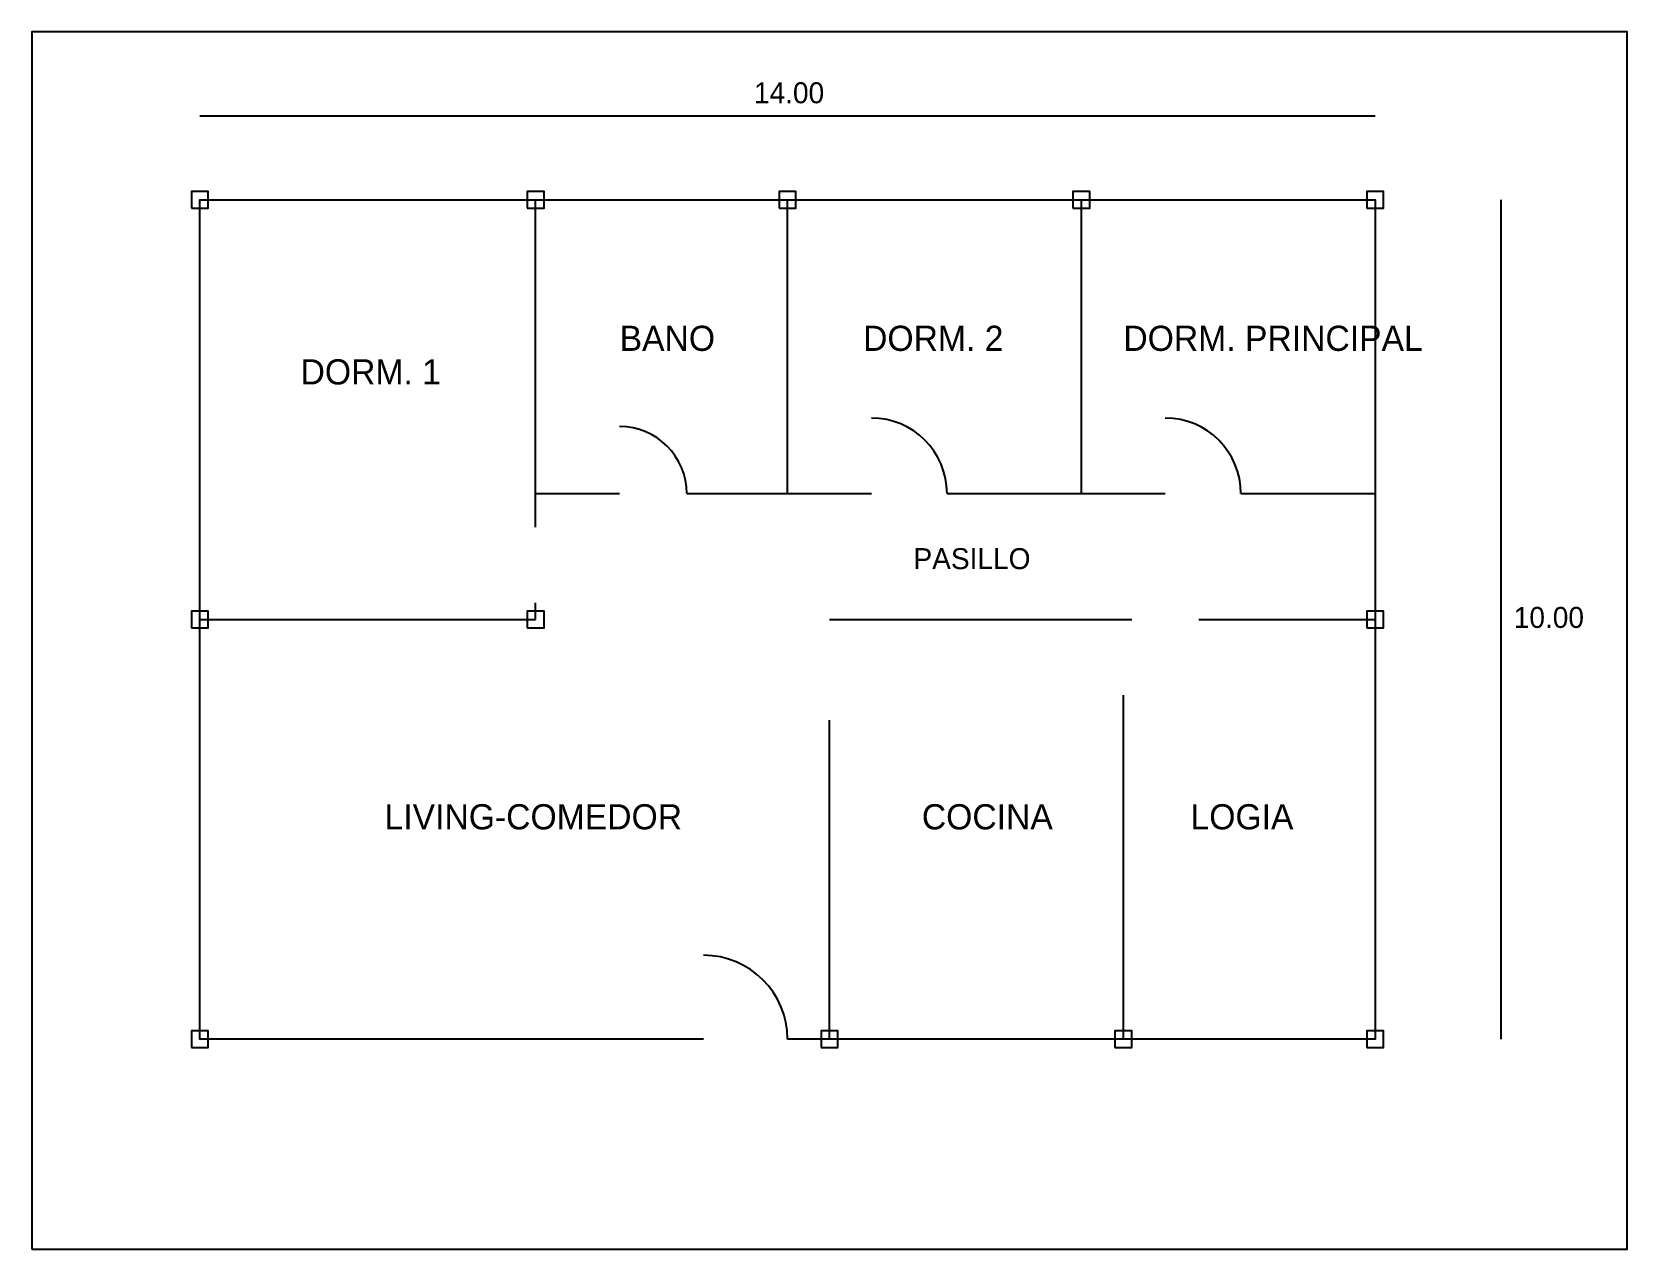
# Model space of a CAD drawing. Header units: millimetres. Extents: x 0 to 19000, y -500 to 14000.
import ezdxf

# ---------------------------------------------------------------- set-up
doc = ezdxf.new("R2010")
doc.units = ezdxf.units.MM
for name, color, linetype in [('A-DESLINDE', 9, 'CONTINUOUS'), ('A-MUROS', 7, 'CONTINUOUS'), ('A-PUERTAS', 3, 'CONTINUOUS'), ('A-TEXTOS', 2, 'CONTINUOUS'), ('COTAS', 8, 'CONTINUOUS'), ('EST-PILARES', 1, 'CONTINUOUS')]:
    doc.layers.add(name, color=color, linetype=linetype)

msp = doc.modelspace()

# ---------------------------------------------------------------- linework, layer by layer
at = {"layer": 'A-DESLINDE'}
msp.add_lwpolyline([(0, -500), (19000, -500), (19000, 14000), (0, 14000)], close=True, dxfattribs=at)
at = {"layer": 'A-MUROS'}
for p, q in [((6000, 8100), (6000, 12000)), ((9000, 8500), (9000, 12000)), ((12500, 8500), (12500, 12000)), ((6000, 8500), (7000, 8500)), ((7800, 8500), (10000, 8500)), ((10900, 8500), (13500, 8500)), ((14400, 8500), (16000, 8500)), ((6000, 7000), (6000, 7200)), ((2000, 7000), (6000, 7000)), ((9500, 7000), (13100, 7000)), ((13900, 7000), (16000, 7000)), ((13000, 2000), (13000, 6100)), ((9500, 2000), (9500, 5800))]:
    msp.add_line(p, q, dxfattribs=at)
msp.add_lwpolyline([(8000, 2000), (2000, 2000), (2000, 12000), (16000, 12000), (16000, 2000), (9000, 2000)], dxfattribs=at)
at = {"layer": 'A-PUERTAS'}
for centre, radius in [((10000, 8500), 900), ((13500, 8500), 900), ((7000, 8500), 800), ((8000, 2000), 1000)]:
    msp.add_arc(centre, radius, 0, 90, dxfattribs=at)
at = {"layer": 'COTAS'}
for p, q in [((2000, 13000), (16000, 13000)), ((17500, 2000), (17500, 12000))]:
    msp.add_line(p, q, dxfattribs=at)
at = {"layer": 'EST-PILARES'}
for points in [[(1900, 11900), (2100, 11900), (2100, 12100), (1900, 12100)], [(5900, 11900), (6100, 11900), (6100, 12100), (5900, 12100)], [(8900, 11900), (9100, 11900), (9100, 12100), (8900, 12100)], [(12400, 11900), (12600, 11900), (12600, 12100), (12400, 12100)], [(15900, 11900), (16100, 11900), (16100, 12100), (15900, 12100)], [(1900, 6900), (2100, 6900), (2100, 7100), (1900, 7100)], [(5900, 6900), (6100, 6900), (6100, 7100), (5900, 7100)], [(15900, 6900), (16100, 6900), (16100, 7100), (15900, 7100)], [(1900, 1900), (2100, 1900), (2100, 2100), (1900, 2100)], [(9400, 1900), (9600, 1900), (9600, 2100), (9400, 2100)], [(12900, 1900), (13100, 1900), (13100, 2100), (12900, 2100)], [(15900, 1900), (16100, 1900), (16100, 2100), (15900, 2100)]]:
    msp.add_lwpolyline(points, close=True, dxfattribs=at)

# ---------------------------------------------------------------- texts
at = {"layer": 'A-TEXTOS'}
for s, height, p in [('BANO', 300, (7000, 10200)), ('DORM. 2', 300, (9900, 10200)), ('DORM. PRINCIPAL', 300, (13000, 10200)), ('DORM. 1', 300, (3200, 9800)), ('PASILLO', 250, (10500, 7600)), ('LIVING-COMEDOR', 300, (4200, 4500)), ('COCINA', 300, (10600, 4500)), ('LOGIA', 300, (13800, 4500))]:
    msp.add_text(s, height=height, dxfattribs=at).set_placement(p)
at = {"layer": 'COTAS'}
for s, p in [('14.00', (8600, 13150)), ('10.00', (17650, 6900))]:
    msp.add_text(s, height=250, dxfattribs=at).set_placement(p)

doc.saveas('drawing.dxf')
